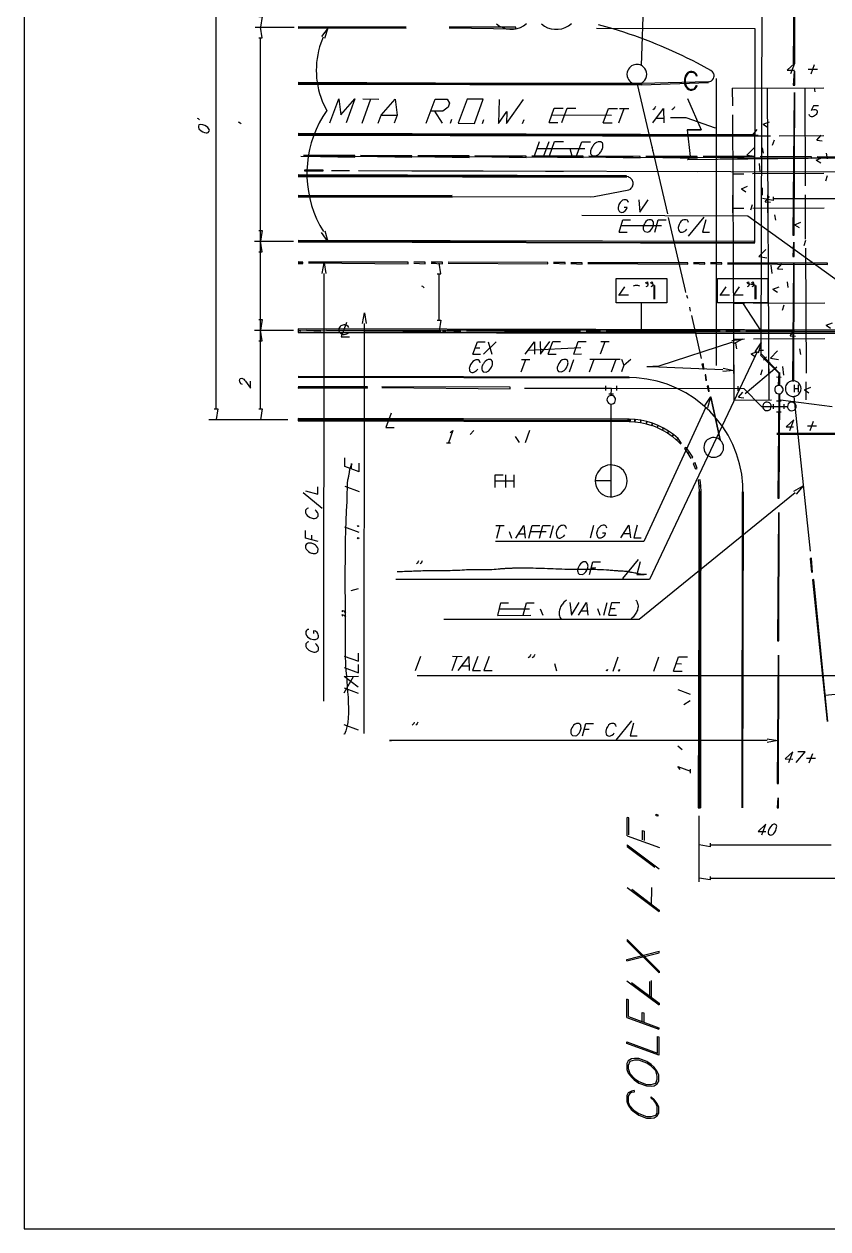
# Model space of a CAD drawing. Header units: feet. Extents: x 13 to 426, y 12 to 285.
# Drawn here: x 12.6 to 125.3, y 12.1 to 181.1 of the extents above; entities that cross this region are included whole.
import ezdxf

# ---------------------------------------------------------------- set-up
doc = ezdxf.new("R2010")
doc.units = ezdxf.units.FT
for name, color, linetype in [('AGUA', 1, 'CONTINUOUS'), ('AGUA_HIERRO', 5, 'CONTINUOUS'), ('CABLEADO', 4, 'CONTINUOUS'), ('EJE_VIA', 7, 'CONTINUOUS')]:
    doc.layers.add(name, color=color, linetype=linetype)

msp = doc.modelspace()

# ---------------------------------------------------------------- linework, layer by layer
at = {"layer": 'AGUA'}
for p, q in [((113.37, 141.98), (115.98, 137.95)), ((114.58, 134.82), (115.2, 134.38)), ((118.13, 131.57), (118.78, 131.55)), ((122.05, 129.77), (122.92, 130.12)), ((113.52, 129.95), (116.03, 127.45)), ((120.65, 129.97), (121.2, 129.95)), ((94.93, 119.23), (94.95, 127.77)), ((112.15, 128.33), (117.42, 128.35)), ((116.03, 127.45), (119.67, 127.43)), ((118.13, 128.22), (118.78, 128.2)), ((118.67, 128.37), (125.95, 127.42)), ((118.13, 126.67), (118.78, 126.67)), ((118.15, 123.68), (137.4, 123.68)), ((118.15, 123.53), (137.4, 123.53)), ((122.45, 124.72), (123.73, 124.7)), ((94.92, 114.77), (94.93, 119.23))]:
    msp.add_line(p, q, dxfattribs=at)
for points in [[(120.65, 195.48), (120.48, 175.48), (120.68, 175.48), (120.75, 195.48)], [(120.52, 147.48), (120.37, 131.03), (120.57, 131.03), (120.62, 147.48)], [(115.12, 135.1), (115.98, 136.35), (115.57, 134.9)], [(118.47, 132.22), (118.37, 130.4), (118.57, 130.4), (118.57, 132.22)], [(118.47, 132.22), (118.37, 130.4), (118.57, 130.4), (118.57, 132.22)], [(97.45, 131.53), (51.03, 131.63)], [(97.45, 131.53), (51.03, 131.58)], [(51.03, 131.53), (97.45, 131.48)], [(97.45, 131.43), (51.03, 131.53)], [(113.42, 115.45), (113.4, 116.45), (113.24, 117.94), (112.94, 119.38), (112.53, 120.78), (111.99, 122.11), (111.34, 123.39), (110.58, 124.59), (109.72, 125.72), (108.76, 126.77), (107.72, 127.73), (106.6, 128.59), (105.39, 129.36), (104.12, 130.02), (102.79, 130.56), (101.4, 130.98), (99.95, 131.28), (98.47, 131.45), (97.45, 131.48)], [(118.43, 129.2), (118.63, 129.22), (118.8, 129.3), (118.93, 129.42), (119.01, 129.56), (119.06, 129.71), (119.06, 129.87), (119.02, 130.02), (118.94, 130.16), (118.82, 130.27), (118.67, 130.35), (118.48, 130.4), (118.3, 130.37), (118.12, 130.28), (117.98, 130.17), (117.9, 130), (117.87, 129.82), (117.88, 129.63), (117.97, 129.45), (118.08, 129.32), (118.25, 129.23), (118.43, 129.2)], [(121.57, 129.93), (121.53, 130.18), (121.45, 130.42), (121.35, 130.58), (121.24, 130.71), (121.11, 130.82), (120.96, 130.91), (120.81, 130.97), (120.66, 131.01), (120.5, 131.03), (120.34, 131.02), (120.18, 130.99), (120.02, 130.94), (119.88, 130.87), (119.75, 130.77), (119.63, 130.66), (119.53, 130.52), (119.44, 130.36), (119.38, 130.18), (119.37, 129.93), (119.38, 129.7), (119.44, 129.52), (119.52, 129.36), (119.62, 129.22), (119.74, 129.1), (119.87, 129.01), (120.02, 128.93), (120.17, 128.88), (120.33, 128.85), (120.49, 128.84), (120.65, 128.86), (120.81, 128.89), (120.96, 128.96), (121.11, 129.04), (121.24, 129.15), (121.35, 129.29), (121.45, 129.45), (121.53, 129.68), (121.57, 129.93)], [(108.02, 127.47), (108.87, 128.72), (108.47, 127.25)], [(118.47, 129.2), (118.32, 114.55), (118.52, 114.55), (118.57, 129.2)], [(116.77, 126.85), (116.95, 126.87), (117.12, 126.95), (117.27, 127.07), (117.35, 127.23), (117.38, 127.42), (117.37, 127.6), (117.28, 127.78), (117.15, 127.92), (116.98, 128), (116.8, 128.05), (116.62, 128.02), (116.45, 127.94), (116.32, 127.82), (116.24, 127.69), (116.19, 127.54), (116.19, 127.38), (116.23, 127.23), (116.3, 127.09), (116.42, 126.97), (116.58, 126.88), (116.77, 126.85)], [(120.25, 126.83), (120.43, 126.85), (120.6, 126.93), (120.73, 127.06), (120.82, 127.2), (120.86, 127.35), (120.86, 127.51), (120.82, 127.66), (120.74, 127.8), (120.62, 127.91), (120.47, 128), (120.28, 128.03), (120.1, 128.02), (119.93, 127.93), (119.78, 127.8), (119.7, 127.63), (119.67, 127.45), (119.68, 127.27), (119.77, 127.1), (119.9, 126.97), (120.05, 126.87), (120.25, 126.83)], [(97.45, 125.63), (51.03, 125.73), (51.03, 125.58)], [(51.03, 125.43), (97.45, 125.33), (97.45, 125.63), (51.03, 125.73)], [(97.45, 125.63), (51.03, 125.58), (51.03, 125.43)], [(51.03, 125.43), (97.45, 125.48), (97.45, 125.63)], [(97.45, 125.33), (97.45, 125.48), (51.03, 125.43)], [(97.45, 125.33), (97.32, 125.42), (97.32, 125.57), (97.45, 125.63)], [(97.45, 125.63), (97.58, 125.55), (97.58, 125.4), (97.45, 125.33)], [(98.27, 125.45), (98.27, 125.6), (97.45, 125.63), (97.45, 125.33), (98.27, 125.3)], [(99.08, 125.35), (99.1, 125.5), (98.28, 125.6), (98.25, 125.3), (99.07, 125.2)], [(58.56, 119.38), (58.5, 119.23), (58.44, 119.09), (58.4, 118.98), (58.35, 118.88), (58.31, 118.78), (58.28, 118.67), (58.25, 118.57), (58.23, 118.45), (58.21, 118.33), (58.19, 118.22), (58.17, 118.1), (58.16, 117.99), (58.13, 117.86), (58.11, 117.74), (58.08, 117.61), (58.05, 117.49), (58.03, 117.36), (58, 117.23), (57.97, 117.1), (57.95, 116.98), (57.93, 116.78), (57.92, 116.6), (57.91, 116.42), (57.9, 116.24), (57.9, 116.06), (57.89, 115.88), (57.89, 115.7), (57.88, 115.51), (57.88, 115.33), (57.88, 115.15), (57.87, 114.97), (57.87, 114.8), (57.87, 114.62), (57.86, 114.45), (57.85, 114.28), (57.85, 114.12), (57.78, 112.75), (57.73, 111.39), (57.68, 110.02), (57.65, 108.64), (57.63, 107.27), (57.61, 105.89), (57.6, 104.52), (57.6, 103.14), (57.6, 101.77), (57.61, 100.39), (57.62, 99.02), (57.62, 97.65), (57.63, 96.28), (57.64, 94.91), (57.65, 93.55), (57.65, 92.19), (57.66, 91.62), (57.69, 91.01), (57.74, 90.34), (57.8, 89.64), (57.86, 88.91), (57.92, 88.16), (57.98, 87.4), (58.03, 86.64), (58.07, 85.89), (58.09, 85.14), (58.09, 84.42), (58.05, 83.74), (57.99, 83.09), (57.88, 82.49), (57.74, 81.95), (57.54, 81.47), (57.44, 81.49)], [(94.32, 110.35), (94.28, 110.52), (94.17, 110.68), (93.99, 110.77), (93.81, 110.79), (93.64, 110.75), (93.48, 110.67), (93.33, 110.55), (93.19, 110.41), (93.08, 110.26), (93, 110.1), (92.9, 109.68), (92.92, 109.43), (92.95, 109.27), (93.07, 109.1), (93.22, 109.02), (93.55, 109.02), (93.73, 109.1), (93.95, 109.27), (94.08, 109.43), (94.15, 109.68), (93.73, 109.68)], [(64.9, 104.29), (65.16, 104.29), (65.42, 104.3), (65.68, 104.3), (65.94, 104.31), (66.2, 104.32), (66.46, 104.33), (66.71, 104.34), (66.97, 104.35), (67.23, 104.36), (67.48, 104.37), (67.74, 104.38), (68, 104.39), (68.26, 104.4), (68.51, 104.41), (68.77, 104.41), (69.03, 104.41), (69.37, 104.41), (69.7, 104.41), (70.03, 104.41), (70.37, 104.42), (70.7, 104.42), (71.04, 104.42), (71.37, 104.42), (71.7, 104.43), (72.04, 104.44), (72.37, 104.44), (72.7, 104.45), (73.04, 104.47), (73.37, 104.48), (73.7, 104.49), (74.03, 104.51), (74.37, 104.53), (74.66, 104.55), (74.96, 104.56), (75.25, 104.57), (75.55, 104.57), (75.85, 104.57), (76.14, 104.57), (76.44, 104.57), (76.74, 104.57), (77.03, 104.57), (77.33, 104.57), (77.62, 104.58), (77.92, 104.58), (78.21, 104.59), (78.51, 104.61), (78.8, 104.63), (79.1, 104.66), (79.23, 104.67), (79.35, 104.68), (79.48, 104.69), (79.61, 104.7), (79.74, 104.71), (79.87, 104.72), (80, 104.73), (80.13, 104.74), (80.25, 104.75), (80.38, 104.75), (80.51, 104.76), (80.64, 104.76), (80.77, 104.77), (80.9, 104.77), (81.03, 104.77), (81.16, 104.78), (81.56, 104.78), (81.96, 104.79), (82.37, 104.79), (82.77, 104.79), (83.18, 104.78), (83.58, 104.78), (83.98, 104.78), (84.39, 104.77), (84.79, 104.76), (85.19, 104.75), (85.6, 104.74), (86, 104.72), (86.4, 104.71), (86.79, 104.69), (87.19, 104.68), (87.59, 104.66), (88, 104.64), (88.42, 104.63), (88.84, 104.62), (89.26, 104.61), (89.68, 104.61), (90.1, 104.61), (90.52, 104.61), (90.94, 104.61), (91.35, 104.61), (91.77, 104.61), (92.19, 104.6), (92.61, 104.6), (93.02, 104.59), (93.43, 104.58), (93.85, 104.56), (94.26, 104.53), (94.44, 104.52), (94.62, 104.5), (94.81, 104.49), (95, 104.47), (95.18, 104.45), (95.36, 104.44), (95.54, 104.42), (95.71, 104.41), (95.82, 104.41), (95.92, 104.4), (96.02, 104.4), (96.22, 104.39), (96.41, 104.38), (96.61, 104.37), (96.8, 104.35), (97, 104.33), (97.19, 104.31), (97.33, 104.28), (97.44, 104.26), (97.56, 104.23), (97.67, 104.21), (97.78, 104.19), (97.89, 104.17), (98.07, 104.15), (98.24, 104.12), (98.41, 104.09), (98.57, 104.06), (98.74, 104.02), (98.9, 103.98), (99.06, 103.95), (99.23, 103.93), (99.36, 103.92), (99.5, 103.92), (99.64, 103.93), (99.78, 103.93), (99.91, 103.93)]]:
    msp.add_lwpolyline(points, dxfattribs=at)
at = {"layer": 'AGUA_HIERRO'}
for points in [[(134.55, 138.15), (51.03, 138.33), (51.03, 138.08)], [(134.55, 138.15), (51.03, 138.08), (51.03, 137.83)], [(51.03, 137.83), (134.55, 137.9), (134.55, 138.15)], [(134.55, 137.65), (134.55, 137.9), (51.03, 137.83)]]:
    msp.add_lwpolyline(points, dxfattribs=at)
at = {"layer": 'CABLEADO'}
msp.add_line((51.39, 162.56), (300.02, 161.81), dxfattribs=at)
at = {"layer": 'EJE_VIA'}
for p, q in [((39.52, 127.12), (39.52, 204.12)), ((99.17, 175.25), (100.07, 200.38)), ((115.97, 134.7), (116.12, 189.85)), ((45, 180.62), (50.5, 180.62)), ((45.75, 127.08), (45.75, 179.12)), ((120.13, 174.12), (120.68, 175.6)), ((122.58, 174.73), (123.87, 174.73)), ((122.98, 174.1), (123.47, 175.38)), ((98.58, 172.63), (102.85, 154.45)), ((109.7, 133.18), (109.7, 173.43)), ((111.92, 172.07), (124.75, 172.13)), ((111.92, 172.07), (111.93, 169.58)), ((116.83, 172.1), (117.07, 128.35)), ((122.08, 172.12), (122.15, 158.38)), ((123.4, 172.13), (123.5, 171.57)), ((60, 167.18), (61.25, 170.57)), ((60.12, 170.57), (62.37, 170.55)), ((96.03, 167.23), (96.77, 169.23)), ((96.1, 169.23), (97.43, 169.23)), ((62.67, 168.3), (64.92, 168.3)), ((70.18, 168.85), (71.25, 167.15)), ((72.38, 167.15), (72.58, 167.72)), ((76.88, 167.13), (77.08, 167.7)), ((82.5, 167.12), (82.72, 167.68)), ((86.6, 168.32), (94.98, 168.28)), ((101.32, 167.88), (102.28, 167.88)), ((111.93, 168.33), (112.15, 128.33)), ((116.25, 167.03), (117.12, 167.37)), ((86.22, 167.27), (87.47, 167.27)), ((93.83, 167.23), (95.08, 167.23)), ((105.6, 166.23), (107.58, 166.23)), ((114.82, 165.55), (115.42, 166.27)), ((116.25, 167.03), (116.87, 166.62)), ((84.17, 162.6), (84.9, 164.6)), ((85.5, 162.58), (86.23, 164.58)), ((100.63, 163.93), (100.8, 163.15)), ((111.95, 165.37), (117.27, 165.38)), ((114.82, 165.55), (115.57, 165.48)), ((117.58, 164.1), (117.83, 164.85)), ((118.52, 165.4), (124.77, 165.43)), ((123.78, 164.77), (124.38, 165.48)), ((123.78, 164.77), (124.53, 164.7)), ((84.55, 163.63), (91.22, 163.62)), ((89.12, 163.63), (89.4, 162.58)), ((113.98, 162.7), (114.97, 163.72)), ((113.98, 162.7), (115.1, 162.53)), ((116.12, 163.73), (116.27, 162.95)), ((123.7, 162), (124.58, 162.33)), ((125.08, 162.95), (125.23, 162.17)), ((55.73, 160.53), (58.23, 160.52)), ((115.67, 161.52), (115.8, 160.33)), ((123.72, 162), (124.33, 161.58)), ((59.48, 160.52), (148.25, 160.28)), ((66.98, 160.5), (76.98, 160.47)), ((85.73, 160.45), (88.23, 160.43)), ((97, 160.42), (107, 160.38)), ((111.98, 160.08), (113.53, 160.08)), ((114.78, 160.1), (124.78, 160.15)), ((115.75, 160.37), (144.5, 160.28)), ((125.03, 159.07), (125.28, 159.82)), ((92.53, 156.9), (97.4, 157.8)), ((113.2, 157.97), (114.08, 158.32)), ((113.2, 157.97), (113.83, 157.55)), ((116.15, 157.08), (116.15, 158.08)), ((112, 154.57), (112, 157.08)), ((114.53, 155.03), (114.78, 155.78)), ((116.55, 156.15), (117.15, 156.87)), ((116.55, 156.15), (117.3, 156.08)), ((116.92, 154.6), (116.92, 157.1)), ((117.65, 156.58), (133.23, 156.58)), ((122.18, 150.88), (122.17, 157.13)), ((105.77, 151.3), (107.98, 153.97)), ((112, 155.23), (113.55, 155.25)), ((114.8, 155.25), (124.82, 155.3)), ((117.85, 154.33), (118, 153.55)), ((96.33, 152.8), (102, 152.8)), ((120.67, 152.93), (121.53, 153.28)), ((120.67, 152.93), (121.28, 152.52)), ((44.93, 150.62), (50.37, 150.62)), ((96.08, 151.88), (97.17, 151.88)), ((122, 150), (122.25, 150.75)), ((115.65, 148.47), (116.62, 149.47)), ((122.2, 149.63), (122.28, 132.12)), ((69.8, 147.55), (70.3, 147.55)), ((115.65, 148.47), (116.77, 148.28)), ((117.32, 147.27), (117.45, 146.08)), ((118.28, 146.73), (118.88, 147.45)), ((54.65, 86.12), (54.67, 146.07)), ((70.8, 139.55), (70.8, 146.05)), ((118.28, 146.73), (119.03, 146.67)), ((96.02, 142.98), (96.87, 144.23)), ((100.95, 142.5), (100.95, 144.5)), ((110.2, 142.98), (111.05, 144.23)), ((112.1, 142.98), (112.95, 144.23)), ((114.2, 144.62), (114.95, 144.52)), ((115.13, 142.5), (115.13, 144.5)), ((117.62, 143.87), (118.5, 144.22)), ((117.63, 143.87), (118.25, 143.45)), ((119.6, 144.92), (119.73, 144.13)), ((99.18, 137.98), (99.18, 141.98)), ((105.52, 143.05), (105.62, 142.63)), ((114.88, 141.9), (124.88, 141.95)), ((105.92, 141.35), (106.03, 140.82)), ((112.1, 141.88), (113.63, 141.9)), ((118.95, 140.93), (119.2, 141.68)), ((60.28, 81.58), (60.33, 139.07)), ((106.18, 140.17), (107.58, 134.18)), ((125.08, 138.83), (125.97, 139.18)), ((125.08, 138.83), (125.72, 138.42)), ((44.92, 138.12), (50.38, 138.12)), ((71.3, 138.05), (71.77, 138.05)), ((112.1, 136.88), (113.63, 136.9)), ((114.88, 136.9), (124.88, 136.95)), ((120.02, 137.33), (120.62, 138.05)), ((120.02, 137.33), (120.77, 137.27)), ((75.87, 135.67), (76.53, 135.67)), ((77.03, 134.75), (78.83, 136.5)), ((77.67, 136.5), (78.2, 134.75)), ((83.33, 135.35), (90.7, 135.72)), ((93.45, 134.8), (94.08, 136.55)), ((93.5, 136.55), (94.67, 136.55)), ((112.37, 136.3), (112.5, 135.52)), ((115.65, 135.35), (116.3, 135.33)), ((117.3, 134.22), (118.28, 135.23)), ((121.33, 135.52), (121.47, 134.73)), ((75.53, 134.75), (76.62, 134.75)), ((82.32, 132.27), (82.95, 134.02)), ((82.37, 134.02), (83.53, 134.02)), ((86.12, 134.78), (87.2, 134.78)), ((89.07, 132.28), (89.7, 134.03)), ((89.7, 134.78), (90.78, 134.8)), ((91.9, 132.28), (92.53, 134.05)), ((91.95, 134.05), (96.2, 134.05)), ((94.98, 132.3), (95.62, 134.05)), ((96.73, 133.22), (97.7, 134.07)), ((112.12, 132.07), (112.12, 134.57)), ((114.58, 134.82), (115.45, 135.15)), ((116.28, 133.93), (116.73, 134.38)), ((117.03, 132.1), (117.03, 134.6)), ((117.3, 134.22), (118.42, 134.03)), ((113.73, 129.27), (118.17, 132.97)), ((115.92, 131.87), (116.17, 132.62)), ((118.98, 133.03), (119.12, 131.83)), ((94.2, 129.68), (94.2, 130.33)), ((95.72, 129.68), (95.72, 130.33)), ((112.75, 129.63), (112.75, 130.28)), ((120.65, 129.42), (120.65, 130.45)), ((121.2, 129.42), (121.2, 130.45)), ((122.3, 128.38), (122.3, 130.87)), ((94.63, 129.22), (95.28, 129.22)), ((94.95, 128.97), (94.97, 130)), ((112.78, 128.72), (113.38, 129.43)), ((112.78, 128.72), (113.53, 128.65)), ((120.57, 128.83), (122.83, 107.13)), ((122.05, 129.77), (122.67, 129.35)), ((117.7, 127.1), (117.7, 127.75)), ((119.22, 127.1), (119.22, 127.75)), ((38.52, 125.62), (49.58, 125.62)), ((119.98, 124.08), (120.55, 125.58)), ((122.85, 124.07), (123.32, 125.35)), ((75.17, 123.5), (75.67, 124.08)), ((82.9, 122.37), (83.53, 124.12)), ((71.82, 122.32), (72.4, 122.33)), ((81.47, 123.23), (82.03, 122.37)), ((58.53, 118.65), (58.53, 119.42)), ((59.58, 118.27), (59.58, 119.5)), ((78.68, 117), (81.35, 117)), ((80.18, 116.08), (80.18, 117.83)), ((81.35, 116.08), (81.35, 117.83)), ((51.72, 115.37), (54.4, 113.17)), ((57.57, 116.25), (59.57, 115.5)), ((57.55, 110.53), (59.55, 109.8)), ((78.77, 110.72), (79.93, 110.72)), ((78.88, 108.97), (79.35, 110.72)), ((80.63, 109.88), (80.97, 108.98)), ((83.63, 109.9), (85.8, 109.9)), ((86.38, 109), (86.85, 110.75)), ((92.05, 109.02), (92.52, 110.77)), ((52.9, 109.38), (52.92, 108.72)), ((81.95, 109.57), (82.78, 109.57)), ((96.7, 109.62), (97.53, 109.62)), ((92.13, 104.78), (92.8, 104.78)), ((96.57, 103.3), (98.78, 105.97)), ((58.47, 101.6), (59.52, 101.88)), ((93.93, 98.18), (94.38, 99.93)), ((79.02, 98.13), (83.68, 98.15)), ((79.25, 99.05), (83.5, 99.07)), ((85, 99.07), (85.35, 98.15)), ((90.75, 98.75), (91.58, 98.77)), ((93, 99.1), (93.35, 98.18)), ((94.6, 98.18), (95.68, 98.18)), ((94.83, 99.1), (95.5, 99.1)), ((67.48, 90.4), (68.22, 92.4)), ((72.62, 90.4), (73.35, 92.38)), ((72.68, 92.4), (74.02, 92.38)), ((87, 91.4), (87.28, 90.35)), ((95.2, 90.33), (95.93, 92.33)), ((100.9, 90.32), (101.63, 92.32)), ((104.05, 91.37), (104.82, 91.35)), ((57.47, 87.28), (58.82, 89.57)), ((74.02, 91.05), (74.97, 91.05)), ((103.67, 90.32), (104.9, 90.32)), ((57.47, 87.95), (59.47, 87.22)), ((124.95, 86.92), (137.52, 88.23)), ((104.27, 87.72), (106.02, 87.08)), ((105.15, 85.65), (106.02, 86.2)), ((57.45, 82.82), (59.45, 82.08)), ((95.62, 80.65), (97.82, 83.33)), ((91.17, 82.15), (91.83, 82.15)), ((104.28, 79.83), (104.88, 79.33)), ((119.87, 77.48), (120.42, 78.98)), ((122.32, 78.12), (123.6, 78.12)), ((122.72, 77.47), (123.2, 78.75)), ((106.05, 76), (106.05, 76.58)), ((97.2, 67.23), (97.2, 69.8)), ((107.3, 60.77), (107.3, 70)), ((116.07, 67.33), (116.62, 68.83)), ((97.2, 67.23), (101.7, 65.58)), ((97.2, 65.95), (101.68, 62.58)), ((108.8, 65.93), (125.8, 65.93)), ((108.8, 61.27), (145.8, 61.27)), ((97.18, 59.95), (101.67, 56.58)), ((100.6, 57.4), (100.62, 59.97)), ((97.15, 46.87), (101.65, 43.52)), ((100.37, 44.62), (100.37, 46.77)), ((100.57, 44.33), (100.58, 46.9)), ((97.13, 41.73), (97.15, 44.3)), ((97.13, 41.73), (101.63, 40.08)), ((12.6, 12.08), (426.22, 12.08))]:
    msp.add_line(p, q, dxfattribs=at)
for points in [[(426.22, 284.92), (12.6, 284.92), (12.6, 12.08)], [(45.5, 182.12), (46, 182.12), (45.75, 180.62)], [(78.87, 181.1), (79.28, 180.79), (79.74, 180.57), (80.22, 180.42), (80.72, 180.34), (81.23, 180.35), (81.73, 180.43), (82.21, 180.59), (82.66, 180.83), (83.07, 181.15)], [(85.16, 181.09), (85.57, 180.79), (86.02, 180.56), (86.51, 180.41), (87, 180.34), (87.51, 180.34), (88, 180.42), (88.48, 180.59), (88.94, 180.83), (89.35, 181.15)], [(108.9, 174.57), (107.03, 175.58), (106.32, 175.95), (105.61, 176.3), (104.89, 176.65), (104.16, 176.99), (103.43, 177.32), (102.7, 177.65), (101.97, 177.96), (101.23, 178.26), (100.49, 178.56), (99.74, 178.85), (98.99, 179.13), (98.24, 179.4), (97.48, 179.66), (96.72, 179.92), (95.96, 180.16), (95.2, 180.4), (93.15, 180.98)], [(45.5, 179.12), (46, 179.12), (45.75, 180.62)], [(66.2, 180.63), (51.03, 180.67)], [(66.2, 180.63), (51.03, 180.57)], [(51.03, 180.47), (66.2, 180.53)], [(66.2, 180.43), (51.03, 180.47)], [(54.53, 179.23), (54.22, 178.4), (54.05, 177.86), (53.9, 177.31), (53.79, 176.77), (53.7, 176.22), (53.63, 175.67), (53.59, 175.12), (53.58, 174.57), (53.59, 174.03), (53.63, 173.48), (53.7, 172.94), (53.79, 172.4), (53.91, 171.86), (54.05, 171.32), (54.22, 170.79), (54.41, 170.26), (54.63, 169.73), (55.05, 168.95)], [(54.78, 179.1), (55.25, 180.55), (54.33, 179.33)], [(72.22, 180.53), (81.57, 180.42), (81.57, 180.62), (72.22, 180.63)], [(92.87, 180.5), (115.08, 180.45), (115.02, 150.45)], [(99.92, 174.02), (99.88, 174.32), (99.78, 174.62), (99.66, 174.82), (99.52, 174.99), (99.35, 175.14), (99.18, 175.25), (98.99, 175.33), (98.79, 175.38), (98.59, 175.4), (98.39, 175.39), (98.19, 175.36), (98, 175.29), (97.81, 175.2), (97.65, 175.08), (97.5, 174.93), (97.37, 174.75), (97.26, 174.55), (97.18, 174.32), (97.15, 174.02), (97.18, 173.7), (97.26, 173.47), (97.37, 173.27), (97.5, 173.1), (97.66, 172.95), (97.83, 172.83), (98.01, 172.74), (98.2, 172.67), (98.4, 172.64), (98.6, 172.63), (98.8, 172.66), (98.99, 172.71), (99.18, 172.79), (99.36, 172.9), (99.52, 173.04), (99.66, 173.21), (99.78, 173.42), (99.88, 173.7), (99.92, 174.02)], [(107.02, 173.77), (106.9, 174.02), (106.65, 174.25), (106.46, 174.37), (106.26, 174.42), (106.06, 174.41), (105.87, 174.36), (105.69, 174.26), (105.54, 174.12), (105.41, 173.95), (105.32, 173.77), (105.2, 173.4), (105.2, 172.8), (105.23, 172.67), (105.27, 172.54), (105.32, 172.42), (105.38, 172.31), (105.45, 172.2), (105.61, 172.02), (105.8, 171.88), (105.91, 171.84), (106.02, 171.81), (106.14, 171.79), (106.26, 171.8), (106.39, 171.83), (106.52, 171.88), (106.65, 171.95), (106.9, 172.2), (107.02, 172.43)], [(107.02, 173.77), (106.9, 173.77), (106.78, 174.02), (106.65, 174.13), (106.42, 174.25), (105.93, 174.25), (105.68, 174.13), (105.45, 173.77), (105.32, 173.4), (105.32, 172.8), (105.35, 172.67), (105.39, 172.55), (105.44, 172.44), (105.49, 172.33), (105.62, 172.15), (105.77, 172.01), (105.95, 171.93), (106.16, 171.91), (106.27, 171.92), (106.39, 171.95), (106.52, 172), (106.65, 172.07), (106.78, 172.2), (106.9, 172.43), (107.02, 172.43)], [(108.57, 172.97), (108.78, 173), (108.9, 173.05), (109, 173.11), (109.17, 173.25), (109.29, 173.44), (109.35, 173.64), (109.37, 173.75), (109.37, 173.85), (109.36, 173.96), (109.33, 174.06), (109.29, 174.17), (109.17, 174.35), (108.9, 174.57)], [(120.68, 175.6), (119.6, 174.62), (120.67, 174.6)], [(120.58, 174.48), (120.48, 172.48), (120.68, 172.48), (120.68, 174.48)], [(51.03, 172.85), (99.2, 172.73)], [(99.2, 172.63), (51.03, 172.85)], [(99.2, 172.73), (51.03, 172.75)], [(99.2, 172.73), (51.03, 172.65), (99.2, 172.63)], [(99.2, 172.63), (51.03, 172.65), (99.2, 172.53)], [(51.03, 172.65), (99.2, 172.53)], [(108.57, 172.97), (99.2, 172.73), (99.2, 172.53), (108.57, 172.87)], [(120.58, 171.48), (120.42, 151.48), (120.62, 151.48), (120.68, 171.48)], [(55.5, 167.2), (56.75, 170.58), (57.03, 168.33), (59, 170.57), (57.75, 167.2)], [(62.25, 167.18), (62.67, 168.3), (64.62, 170.55), (64.92, 168.3), (64.5, 167.18)], [(69, 167.17), (70.25, 170.53), (71.93, 170.53), (72.28, 169.97), (72.08, 169.4), (71.32, 168.83), (69.62, 168.85)], [(73.5, 167.15), (75.75, 167.13), (77, 170.52), (74.75, 170.52), (73.5, 167.15)], [(79.25, 170.5), (79.13, 167.13), (80.32, 168.82), (80.25, 167.12), (82.62, 170.48)], [(86.22, 167.27), (86.95, 169.27), (88.2, 169.25)], [(88.03, 167.27), (88.77, 169.25), (90, 169.25)], [(93.83, 167.23), (94.57, 169.23), (95.82, 169.23)], [(101.15, 169.5), (101.08, 169.32), (100.92, 169.12), (100.78, 169.02)], [(100.8, 167.22), (102.28, 169.22), (102.32, 167.22)], [(103.82, 169.48), (103.75, 169.3), (103.58, 169.12), (103.45, 169.02)], [(105.62, 170.62), (107.58, 166.23), (105.6, 166.23)], [(124.02, 169.58), (123.3, 169.58), (123, 168.95), (123.1, 169.02), (123.35, 169.08), (123.54, 169.09), (123.68, 169.05), (123.82, 168.89), (123.84, 168.78), (123.82, 168.65), (123.76, 168.52), (123.69, 168.39), (123.59, 168.28), (123.47, 168.18), (123.33, 168.11), (123.19, 168.07), (123.04, 168.07), (122.88, 168.12), (122.73, 168.23), (122.72, 168.37)], [(36.85, 167.88), (37, 167.83), (37.13, 167.72), (37.22, 167.62)], [(42.63, 167.35), (42.78, 167.3), (42.93, 167.18), (43, 167.08)], [(55.05, 168.95), (54.5, 168.1), (54, 167.21), (53.57, 166.29), (53.19, 165.36), (52.88, 164.41), (52.64, 163.45), (52.45, 162.48), (52.33, 161.5), (52.27, 160.52), (52.27, 159.53), (52.34, 158.55), (52.47, 157.56), (52.66, 156.59), (52.92, 155.63), (53.24, 154.67), (53.62, 153.74), (54.07, 152.82), (54.57, 151.95)], [(109.55, 166.45), (105.47, 167.93), (103.25, 167.9)], [(37.07, 166.6), (37.13, 166.35), (37.42, 166.11), (37.69, 165.94), (37.92, 165.84), (38.12, 165.79), (38.29, 165.79), (38.42, 165.84), (38.57, 166.03), (38.58, 166.15), (38.56, 166.29), (38.48, 166.44), (38.36, 166.58), (38.19, 166.72), (37.96, 166.84), (37.68, 166.93), (37.35, 167), (37.13, 166.93), (37.07, 166.73), (37.07, 166.6)], [(115.05, 165.55), (51.03, 165.7)], [(51.03, 165.5), (115.05, 165.35), (115.05, 165.55), (51.03, 165.7)], [(115.05, 165.55), (51.03, 165.6)], [(105.62, 162.03), (106.05, 162.47), (105.62, 166.23)], [(106.05, 162.47), (105.62, 166.23), (106.05, 166.23)], [(51.03, 165.5), (115.05, 165.45)], [(115.05, 165.35), (51.03, 165.5)], [(86.27, 162.58), (87, 164.58), (88.23, 164.58)], [(90.07, 162.57), (90.8, 164.57), (92.05, 164.57)], [(93.1, 164.57), (92.87, 164.47), (92.6, 164.28), (92.46, 164.11), (92.39, 164.01), (92.32, 163.9), (92.25, 163.78), (92.19, 163.66), (92.13, 163.53), (92.09, 163.41), (92.06, 163.28), (92.04, 163.15), (92.04, 163.03), (92.06, 162.92), (92.1, 162.81), (92.25, 162.64), (92.37, 162.57), (92.73, 162.57), (92.97, 162.67), (93.16, 162.79), (93.35, 162.98), (93.44, 163.09), (93.52, 163.21), (93.59, 163.34), (93.66, 163.47), (93.71, 163.61), (93.75, 163.74), (93.78, 163.88), (93.79, 164.01), (93.78, 164.14), (93.75, 164.26), (93.71, 164.37), (93.47, 164.57), (93.1, 164.57)], [(51.8, 162.53), (59, 162.42), (59, 162.62), (51.8, 162.63)], [(59.8, 162.52), (67, 162.4), (67, 162.6), (59.8, 162.62)], [(67.8, 162.48), (75, 162.37), (75, 162.57), (67.8, 162.58)], [(75.8, 162.47), (83, 162.35), (83, 162.55), (75.8, 162.57)], [(83.8, 162.45), (91, 162.33), (91, 162.53), (83.8, 162.55)], [(91.8, 162.43), (99.02, 162.3), (99.02, 162.5), (91.8, 162.53)], [(99.82, 162.4), (107.02, 162.28), (107.02, 162.48), (99.82, 162.5)], [(148.37, 162.03), (147.92, 162.47), (105.62, 162.03)], [(147.92, 162.47), (105.62, 162.03), (106.05, 162.47)], [(107.82, 162.38), (115.02, 162.27), (115.02, 162.47), (107.82, 162.48)], [(115.82, 162.37), (123.02, 162.25), (123.02, 162.45), (115.82, 162.47)], [(123.82, 162.33), (131.02, 162.22), (131.02, 162.42), (123.82, 162.43)], [(51.98, 160.43), (51.98, 160.63), (54.48, 160.63), (54.48, 160.43), (51.98, 160.43)], [(97.1, 159.77), (51.03, 159.9)], [(51.03, 159.7), (97.1, 159.57), (97.1, 159.77), (51.03, 159.9)], [(97.1, 159.77), (51.03, 159.8)], [(51.03, 159.7), (97.1, 159.67)], [(97.1, 159.57), (51.03, 159.7)], [(97.4, 157.8), (97.63, 157.93), (97.74, 158.03), (97.83, 158.13), (97.9, 158.24), (97.96, 158.36), (97.99, 158.48), (98.01, 158.61), (98.02, 158.73), (98, 158.86), (97.97, 158.98), (97.93, 159.1), (97.87, 159.21), (97.79, 159.32), (97.6, 159.49), (97.48, 159.56), (97.35, 159.62), (97.1, 159.67)], [(51.03, 157.03), (72.65, 157)], [(72.65, 156.9), (51.03, 157.03)], [(72.65, 157), (51.03, 156.83), (72.65, 156.9)], [(72.65, 157), (51.03, 156.93)], [(72.65, 156.9), (51.03, 156.83), (72.65, 156.8)], [(51.03, 156.83), (72.65, 156.8)], [(72.65, 156.9), (92.07, 156.85), (92.53, 156.9)], [(97.35, 156.02), (97.32, 156.18), (97.18, 156.35), (97.05, 156.43), (96.72, 156.43), (96.52, 156.35), (96.32, 156.18), (96.18, 156.02), (96.03, 155.77), (95.92, 155.35), (95.93, 155.1), (95.96, 154.99), (96.04, 154.83), (96.16, 154.72), (96.29, 154.67), (96.45, 154.66), (96.61, 154.69), (96.77, 154.77), (96.91, 154.87), (97.1, 155.1), (97.17, 155.35), (96.75, 155.35)], [(98.8, 156.43), (98.98, 154.68), (100.13, 156.43)], [(117.65, 156.83), (117.65, 156.33), (116.15, 156.58)], [(128.3, 143.9), (114.12, 154.13), (90.82, 154.23)], [(105.42, 143.43), (105.37, 143.7), (102.97, 153.93)], [(45.5, 152.12), (46, 152.12), (45.75, 150.62)], [(96.08, 151.88), (96.55, 153.63), (97.63, 153.63)], [(100.22, 153.63), (100.03, 153.55), (99.82, 153.38), (99.7, 153.22), (99.59, 153.03), (99.54, 152.93), (99.5, 152.82), (99.47, 152.71), (99.44, 152.6), (99.43, 152.49), (99.43, 152.39), (99.44, 152.29), (99.51, 152.1), (99.65, 151.95), (100.08, 151.88), (100.28, 151.97), (100.45, 152.1), (100.6, 152.28), (100.73, 152.48), (100.78, 152.59), (100.82, 152.7), (100.86, 152.81), (100.88, 152.92), (100.89, 153.04), (100.88, 153.15), (100.86, 153.26), (100.82, 153.36), (100.7, 153.55), (100.55, 153.63), (100.22, 153.63)], [(101.08, 151.88), (101.55, 153.63), (102.63, 153.63)], [(105.78, 153.22), (105.73, 153.38), (105.62, 153.55), (105.47, 153.63), (105.13, 153.63), (104.95, 153.55), (104.73, 153.38), (104.62, 153.22), (104.47, 152.97), (104.35, 152.55), (104.35, 152.45), (104.37, 152.26), (104.42, 152.11), (104.51, 151.99), (104.62, 151.9), (104.76, 151.86), (104.92, 151.87), (105.1, 151.92), (105.4, 152.13), (105.53, 152.3)], [(108.22, 153.63), (107.75, 151.88), (108.75, 151.88)], [(45.5, 149.12), (46, 149.12), (45.75, 150.62)], [(115.02, 150.55), (51.03, 150.7)], [(51.03, 150.5), (115.02, 150.35), (115.02, 150.55), (51.03, 150.7)], [(115.02, 150.55), (51.03, 150.6)], [(51.03, 150.5), (115.02, 150.45)], [(115.02, 150.35), (51.03, 150.5)], [(54.8, 152.05), (55.18, 150.58), (54.33, 151.85)], [(120.52, 150.48), (120.42, 148.48), (120.62, 148.48), (120.62, 150.48)], [(51.67, 147.68), (51.03, 147.7)], [(51.03, 147.5), (51.67, 147.48), (51.67, 147.68), (51.03, 147.7)], [(51.67, 147.68), (51.03, 147.62)], [(51.03, 147.53), (51.67, 147.68)], [(51.03, 147.52), (51.67, 147.58)], [(51.67, 147.58), (51.03, 147.52)], [(51.67, 147.48), (51.03, 147.5)], [(52.47, 147.58), (66.47, 147.45), (66.47, 147.65), (52.47, 147.68)], [(54.42, 146.07), (54.67, 147.57), (54.92, 146.07)], [(67.27, 147.55), (68.87, 147.45), (68.87, 147.65), (67.27, 147.65)], [(67.27, 147.55), (68.87, 147.45), (68.87, 147.65), (67.27, 147.65)], [(69.67, 147.55), (71.27, 147.45), (71.27, 147.65), (69.67, 147.65)], [(69.67, 147.55), (71.27, 147.45), (71.27, 147.65), (69.67, 147.65)], [(70.55, 146.05), (71.05, 146.05), (70.8, 147.55)], [(72.07, 147.55), (86.07, 147.42), (86.07, 147.62), (72.07, 147.65)], [(86.87, 147.52), (88.47, 147.42), (88.47, 147.62), (86.87, 147.62)], [(86.87, 147.52), (88.47, 147.42), (88.47, 147.62), (86.87, 147.62)], [(89.27, 147.5), (90.87, 147.4), (90.87, 147.6), (89.27, 147.6)], [(89.27, 147.5), (90.87, 147.4), (90.87, 147.6), (89.27, 147.6)], [(91.67, 147.5), (105.67, 147.37), (105.67, 147.57), (91.67, 147.6)], [(106.47, 147.47), (108.07, 147.37), (108.07, 147.57), (106.47, 147.57)], [(106.47, 147.47), (108.07, 147.37), (108.07, 147.57), (106.47, 147.57)], [(108.87, 147.47), (110.47, 147.37), (110.47, 147.57), (108.87, 147.57)], [(108.87, 147.47), (110.47, 147.37), (110.47, 147.57), (108.87, 147.57)], [(111.27, 147.45), (125.27, 147.33), (125.27, 147.53), (111.27, 147.55)], [(95.65, 141.98), (95.65, 145.38), (102.73, 145.38), (102.73, 141.98), (95.65, 141.98)], [(109.83, 141.98), (109.83, 145.38), (116.92, 145.38), (116.92, 141.98), (109.83, 141.98)], [(68.33, 144.37), (68.48, 144.3), (68.62, 144.18), (68.7, 144.08)], [(98.97, 144.32), (98.68, 144.42), (98.3, 144.42), (98.02, 144.32)], [(100.1, 144.7), (99.92, 144.62), (99.82, 144.8), (100.02, 144.9), (100.1, 144.52), (100.02, 144.32), (99.82, 144.23)], [(100.77, 144.7), (100.58, 144.62), (100.48, 144.8), (100.68, 144.9), (100.77, 144.52), (100.68, 144.32), (100.48, 144.23)], [(101.03, 144.42), (101.03, 142.5)], [(114.28, 144.7), (114.1, 144.62), (114, 144.8), (114.2, 144.9), (114.28, 144.52), (114.2, 144.32), (114, 144.23)], [(114.95, 144.7), (114.77, 144.62), (114.67, 144.8), (114.87, 144.9), (114.95, 144.52), (114.87, 144.32), (114.67, 144.23)], [(115.22, 144.42), (115.22, 142.5)], [(96.02, 143.08), (97.35, 143.08)], [(110.2, 143.08), (111.53, 143.08)], [(112.1, 143.08), (113.43, 143.08)], [(60.08, 139.07), (60.33, 140.57), (60.58, 139.07)], [(45.5, 139.62), (46, 139.62), (45.75, 138.12)], [(58.13, 138.53), (58.05, 138.67), (57.85, 138.78), (57.72, 138.84), (57.58, 138.86), (57.44, 138.87), (57.29, 138.85), (57.15, 138.8), (57.02, 138.73), (56.91, 138.64), (56.83, 138.53), (56.75, 138.35), (56.75, 138.03), (56.82, 137.87), (56.93, 137.74), (57.05, 137.64), (57.19, 137.57), (57.35, 137.54), (57.51, 137.53), (57.68, 137.55), (57.85, 137.6), (58.05, 137.73), (58.13, 137.85)], [(57.8, 139.2), (57.08, 137.2), (58.22, 137.2)], [(70.55, 139.55), (71.05, 139.55), (70.8, 138.05)], [(45.5, 136.62), (46, 136.62), (45.75, 138.12)], [(51.03, 137.83), (134.55, 137.65), (134.55, 138.15), (51.03, 138.33)], [(51.42, 138.08), (51.03, 138.13), (51.42, 138.03)], [(54.22, 138.08), (52.22, 138.13), (54.22, 138.03)], [(54.22, 138.08), (52.22, 138.13), (54.22, 138.03)], [(71.03, 138.05), (55.02, 138.13), (71.03, 138)], [(73.83, 138.03), (71.83, 138.1), (73.83, 137.98)], [(73.83, 138.03), (71.83, 138.1), (73.83, 137.98)], [(90.63, 138), (74.63, 138.08), (90.63, 137.95)], [(93.43, 138), (91.43, 138.05), (93.43, 137.95)], [(93.43, 138), (91.43, 138.05), (93.43, 137.95)], [(110.23, 137.97), (94.23, 138.05), (110.23, 137.92)], [(113.03, 137.95), (111.03, 138), (113.03, 137.9)], [(113.03, 137.95), (111.03, 138), (113.03, 137.9)], [(111.85, 136.67), (113.35, 136.88), (112, 136.18)], [(127.48, 137.92), (113.83, 138), (127.48, 137.87)], [(75.53, 134.75), (76.17, 136.5), (77.25, 136.5)], [(82.87, 134.77), (84.17, 136.52), (84.2, 134.77)], [(85, 136.53), (85.03, 134.78), (86.33, 136.53)], [(86.12, 134.78), (86.75, 136.53), (87.83, 136.53)], [(89.7, 134.78), (90.33, 136.55), (91.42, 136.55)], [(111.93, 136.43), (101.6, 133.07), (99.92, 132.97)], [(115.35, 135), (100.3, 103.15), (64.73, 103.15)], [(76.55, 133.57), (76.52, 133.73), (76.42, 133.9), (76.28, 133.98), (75.95, 133.98), (75.75, 133.9), (75.52, 133.73), (75.38, 133.57), (75.2, 133.32), (75.05, 132.9), (75.04, 132.79), (75.05, 132.61), (75.09, 132.45), (75.17, 132.33), (75.27, 132.25), (75.41, 132.21), (75.57, 132.22), (75.75, 132.27), (76.07, 132.48), (76.22, 132.65)], [(77.7, 134), (77.5, 133.92), (77.27, 133.75), (77.14, 133.6), (77.01, 133.41), (76.95, 133.31), (76.9, 133.21), (76.85, 133.1), (76.82, 132.99), (76.79, 132.88), (76.78, 132.77), (76.78, 132.67), (76.84, 132.47), (76.97, 132.31), (77.4, 132.25), (77.6, 132.33), (77.77, 132.45), (77.93, 132.62), (78.08, 132.82), (78.14, 132.93), (78.2, 133.05), (78.24, 133.17), (78.27, 133.28), (78.3, 133.4), (78.3, 133.51), (78.3, 133.62), (78.27, 133.73), (78.17, 133.92), (78.03, 134), (77.7, 134)], [(88.28, 134.03), (88.08, 133.95), (87.85, 133.78), (87.72, 133.63), (87.59, 133.45), (87.53, 133.35), (87.48, 133.24), (87.44, 133.13), (87.4, 133.02), (87.38, 132.92), (87.36, 132.81), (87.37, 132.7), (87.42, 132.51), (87.55, 132.35), (87.98, 132.28), (88.18, 132.37), (88.35, 132.49), (88.51, 132.65), (88.66, 132.86), (88.72, 132.97), (88.78, 133.08), (88.82, 133.2), (88.86, 133.32), (88.88, 133.43), (88.89, 133.55), (88.88, 133.66), (88.85, 133.76), (88.75, 133.95), (88.62, 134.03), (88.28, 134.03)], [(96.37, 134.05), (96.73, 133.22), (96.4, 132.3)], [(118.47, 132.22), (116.03, 134.77), (115.9, 134.63), (118.4, 132.15)], [(118.47, 132.22), (116.03, 134.77), (115.9, 134.63), (118.4, 132.15)], [(110.62, 132.57), (101.62, 132.95), (99.92, 132.97)], [(107.95, 132.63), (107.87, 133.42), (107.67, 133.38), (107.85, 132.62)], [(107.95, 132.63), (107.87, 133.42), (107.67, 133.38), (107.85, 132.62)], [(108.32, 131.07), (108.23, 131.87), (108.13, 131.85), (108.22, 131.05)], [(110.63, 132.82), (112.12, 132.5), (110.62, 132.32)], [(43.22, 130.5), (43.02, 130.63), (42.93, 130.75), (42.87, 130.86), (42.84, 130.97), (42.83, 131.07), (42.87, 131.24), (42.97, 131.35), (43.13, 131.38), (43.32, 131.31), (43.42, 131.24), (43.53, 131.13), (43.63, 130.98), (44.35, 130), (44.35, 131)], [(51.03, 131.53), (97.45, 131.43), (51.03, 131.63)], [(60.75, 130.17), (51.03, 130.18)], [(60.75, 130.17), (51.03, 130.08), (51.03, 129.98)], [(51.03, 129.98), (60.75, 130.07), (60.75, 130.17)], [(62.75, 130.07), (80.77, 129.92), (80.77, 130.12), (62.75, 130.17)], [(108.68, 129.52), (108.6, 130.32), (108.4, 130.28), (108.58, 129.5)], [(108.68, 129.52), (108.6, 130.32), (108.4, 130.28), (108.58, 129.5)], [(60.75, 129.97), (51.03, 129.98)], [(82.77, 130.02), (94.97, 130), (113.52, 129.95)], [(94.35, 128.38), (94.38, 128.2), (94.45, 128.03), (94.58, 127.9), (94.75, 127.8), (94.93, 127.77), (95.12, 127.8), (95.28, 127.87), (95.43, 128), (95.52, 128.17), (95.55, 128.35), (95.53, 128.53), (95.45, 128.69), (95.34, 128.82), (95.21, 128.91), (95.06, 128.96), (94.91, 128.97), (94.75, 128.94), (94.61, 128.86), (94.48, 128.73), (94.38, 128.57), (94.35, 128.38)], [(110.27, 122.75), (108.97, 128.75), (108.87, 128.73), (110.17, 122.73)], [(39.27, 127.12), (39.77, 127.12), (39.52, 125.62)], [(45.5, 127.08), (46, 127.08), (45.75, 125.58)], [(108.23, 127.35), (99.52, 108.5), (78.73, 108.5)], [(64.07, 126.47), (63.33, 124.47), (64.48, 124.47)], [(98.27, 125.45), (98.27, 125.6), (97.45, 125.63), (97.45, 125.33), (98.27, 125.3), (98.27, 125.45)], [(99.08, 125.35), (99.1, 125.5), (98.28, 125.6), (98.25, 125.3), (99.07, 125.2), (99.08, 125.35)], [(99.9, 125.17), (99.93, 125.32), (99.12, 125.5), (99.05, 125.2), (99.87, 125.02)], [(100.68, 124.93), (100.73, 125.08), (99.95, 125.32), (99.85, 125.02), (100.63, 124.78)], [(101.47, 124.63), (101.52, 124.77), (100.73, 125.07), (100.63, 124.8), (101.42, 124.5)], [(120.55, 125.58), (119.47, 124.58), (120.53, 124.58)], [(72.35, 123.78), (72.75, 124.08), (72.12, 122.33)], [(102.2, 124.27), (102.27, 124.4), (101.53, 124.77), (101.4, 124.5), (102.13, 124.13)], [(102.92, 123.85), (103, 123.98), (102.28, 124.4), (102.12, 124.13), (102.83, 123.72)], [(103.58, 123.37), (103.67, 123.48), (103, 123.97), (102.83, 123.73), (103.5, 123.25)], [(104.22, 122.83), (104.32, 122.95), (103.68, 123.48), (103.48, 123.25), (104.12, 122.72)], [(104.8, 122.23), (104.32, 122.93), (104.12, 122.73), (104.7, 122.13)], [(105.8, 120.93), (105.92, 121.02), (105.45, 121.68), (105.22, 121.52), (105.68, 120.85)], [(110.7, 121.68), (110.67, 121.98), (110.57, 122.28), (110.44, 122.49), (110.29, 122.66), (110.13, 122.8), (109.95, 122.92), (109.76, 123), (109.56, 123.05), (109.36, 123.07), (109.16, 123.06), (108.96, 123.02), (108.77, 122.96), (108.59, 122.86), (108.42, 122.74), (108.27, 122.59), (108.14, 122.41), (108.04, 122.21), (107.97, 121.98), (107.93, 121.68), (107.97, 121.37), (108.04, 121.14), (108.15, 120.94), (108.28, 120.76), (108.43, 120.62), (108.59, 120.5), (108.78, 120.41), (108.97, 120.34), (109.17, 120.31), (109.37, 120.3), (109.57, 120.32), (109.77, 120.37), (109.96, 120.46), (110.14, 120.57), (110.3, 120.71), (110.45, 120.88), (110.57, 121.08), (110.67, 121.37), (110.7, 121.68)], [(59.58, 118.27), (57.58, 119), (57.58, 120.25)], [(106.23, 120.22), (106.37, 120.3), (105.93, 121.02), (105.67, 120.85), (106.1, 120.13)], [(94.93, 117), (92.68, 117), (92.72, 116.62), (92.82, 116.23), (93, 115.86), (93.22, 115.55), (93.49, 115.28), (93.78, 115.08), (94.1, 114.92), (94.43, 114.82), (94.78, 114.77), (95.12, 114.77), (95.46, 114.83), (95.79, 114.93), (96.1, 115.09), (96.39, 115.29), (96.64, 115.55), (96.85, 115.85), (97.02, 116.2), (97.13, 116.6), (97.17, 117), (97.13, 117.38), (97.03, 117.78), (96.86, 118.13), (96.65, 118.44), (96.4, 118.69), (96.11, 118.9), (95.8, 119.06), (95.47, 119.16), (95.12, 119.22), (94.78, 119.23), (94.43, 119.18), (94.1, 119.08), (93.78, 118.93), (93.49, 118.72), (93.23, 118.46), (93.01, 118.14), (92.83, 117.77), (92.72, 117.4), (92.68, 117)], [(106.88, 118.7), (107.02, 118.75), (106.72, 119.53), (106.45, 119.43), (106.75, 118.65)], [(78.68, 116.08), (78.68, 117.83), (79.77, 117.83)], [(107.38, 116.28), (107.53, 116.3), (107.43, 117.12), (107.13, 117.08), (107.23, 116.27)], [(107.38, 116.28), (107.53, 116.3), (107.43, 117.12), (107.13, 117.08), (107.23, 116.27), (107.38, 116.28)], [(52.05, 115.62), (53.8, 115.15), (53.8, 116.15)], [(120.72, 115.33), (98.88, 97.57), (71.45, 97.57)], [(107.3, 71.15), (107.27, 115.47), (107.15, 71.15)], [(107.3, 71.15), (107.45, 71.15), (107.57, 115.47), (107.27, 115.47), (107.15, 71.15), (107.3, 71.15)], [(107.42, 115.47), (107.57, 115.47), (107.53, 116.28), (107.23, 116.28), (107.27, 115.47)], [(107.42, 115.47), (107.57, 115.47), (107.53, 116.28), (107.23, 116.28), (107.27, 115.47), (107.42, 115.47)], [(107.45, 71.15), (107.27, 115.47), (107.3, 71.15)], [(107.45, 71.15), (107.42, 115.47), (107.27, 115.47)], [(107.57, 115.47), (107.42, 115.47), (107.45, 71.15)], [(113.32, 71.15), (113.37, 115.45), (113.27, 71.15)], [(113.32, 71.15), (113.47, 115.45), (113.37, 115.45), (113.27, 71.15)], [(113.37, 71.15), (113.37, 115.45), (113.32, 71.15)], [(113.37, 71.15), (113.42, 115.45)], [(113.47, 115.45), (113.37, 71.15)], [(120.57, 115.53), (121.88, 116.28), (120.88, 115.13)], [(52.48, 113.17), (52.32, 113.13), (52.15, 113), (52.07, 112.87), (52.07, 112.53), (52.15, 112.33), (52.32, 112.13), (52.48, 112), (52.73, 111.85), (53.15, 111.73), (53.34, 111.74), (53.51, 111.78), (53.65, 111.85), (53.75, 111.95), (53.82, 112.07), (53.84, 112.22), (53.82, 112.39), (53.73, 112.58), (53.57, 112.8), (53.4, 112.92)], [(118.42, 112.55), (118.27, 94.55), (118.47, 94.55), (118.52, 112.55)], [(53.83, 108.48), (52.08, 108.95), (52.07, 110.03)], [(59.37, 110.72), (59.55, 110.65), (59.45, 110.58), (59.37, 110.72)], [(81.55, 108.98), (82.68, 110.73), (82.88, 108.98)], [(83.38, 108.98), (83.85, 110.73), (84.93, 110.73)], [(84.88, 108.98), (85.35, 110.73), (86.43, 110.75)], [(88.65, 110.33), (88.62, 110.5), (88.5, 110.67), (88.37, 110.74), (88.22, 110.78), (88.08, 110.76), (87.93, 110.72), (87.8, 110.65), (87.68, 110.55), (87.57, 110.45), (87.48, 110.33), (87.33, 110.08), (87.23, 109.67), (87.23, 109.56), (87.25, 109.38), (87.3, 109.22), (87.38, 109.1), (87.5, 109.02), (87.63, 108.98), (87.79, 108.98), (87.97, 109.04), (88.28, 109.25), (88.42, 109.42)], [(96.3, 109.03), (97.43, 110.78), (97.63, 109.03)], [(98.6, 110.78), (98.13, 109.03), (99.13, 109.03)], [(52.08, 107.62), (52.17, 107.42), (52.33, 107.22), (52.49, 107.08), (52.69, 106.97), (52.79, 106.92), (52.9, 106.88), (53.01, 106.85), (53.13, 106.83), (53.24, 106.82), (53.35, 106.82), (53.45, 106.83), (53.64, 106.91), (53.78, 107.05), (53.83, 107.48), (53.75, 107.67), (53.63, 107.83), (53.46, 107.98), (53.35, 108.05), (53.25, 108.11), (53.13, 108.16), (53.01, 108.21), (52.9, 108.24), (52.78, 108.26), (52.66, 108.27), (52.55, 108.27), (52.44, 108.25), (52.34, 108.21), (52.17, 108.08), (52.08, 107.95), (52.08, 107.62)], [(59.35, 109), (59.45, 109.07), (59.55, 108.93), (59.45, 108.88), (59.35, 109)], [(67.92, 105.78), (67.88, 105.62), (67.75, 105.45), (67.65, 105.37)], [(68.42, 105.78), (68.38, 105.62), (68.25, 105.45), (68.15, 105.37)], [(91.02, 105.62), (90.83, 105.52), (90.62, 105.35), (90.5, 105.19), (90.39, 105), (90.34, 104.89), (90.3, 104.79), (90.27, 104.68), (90.24, 104.57), (90.23, 104.46), (90.23, 104.36), (90.24, 104.25), (90.31, 104.07), (90.45, 103.91), (90.88, 103.85), (91.08, 103.95), (91.25, 104.09), (91.4, 104.26), (91.53, 104.46), (91.58, 104.57), (91.62, 104.68), (91.66, 104.79), (91.68, 104.91), (91.69, 105.02), (91.68, 105.13), (91.66, 105.24), (91.62, 105.34), (91.5, 105.53), (91.35, 105.62), (91.02, 105.62)], [(91.88, 103.87), (92.35, 105.62), (93.43, 105.62)], [(99.02, 105.63), (98.55, 103.88), (99.55, 103.88)], [(123.15, 104.15), (123.05, 106.15), (122.85, 106.12), (123.05, 104.13)], [(125.33, 83.25), (123.35, 103.17), (123.15, 103.13), (125.23, 83.23)], [(125.33, 83.25), (123.35, 103.17), (123.15, 103.13), (125.23, 83.23)], [(79.02, 98.13), (79.47, 99.88), (80.55, 99.88)], [(82.6, 98.15), (83.05, 99.9), (84.13, 99.9)], [(88.65, 100.25), (88.43, 100.08), (88.32, 99.97), (88.21, 99.85), (88.11, 99.72), (88.01, 99.59), (87.92, 99.45), (87.85, 99.31), (87.78, 99.16), (87.72, 99.01), (87.68, 98.85), (87.65, 98.69), (87.64, 98.54), (87.64, 98.38), (87.66, 98.22), (87.69, 98.06), (87.74, 97.9), (87.82, 97.75), (87.93, 97.58)], [(89.13, 99.92), (89.35, 98.17), (90.47, 99.92)], [(90.35, 98.17), (91.47, 99.93), (91.68, 98.18)], [(94.6, 98.18), (95.05, 99.93), (96.13, 99.93)], [(98.4, 100.28), (98.52, 100.12), (98.59, 99.96), (98.64, 99.81), (98.68, 99.65), (98.7, 99.49), (98.7, 99.33), (98.68, 99.17), (98.65, 99.02), (98.61, 98.86), (98.55, 98.71), (98.49, 98.56), (98.41, 98.42), (98.32, 98.28), (98.23, 98.14), (98.12, 98.02), (98.01, 97.9), (97.9, 97.78), (97.68, 97.62)], [(57.22, 98.82), (57.22, 98.63), (57.32, 98.7), (57.22, 98.82)], [(57.22, 98.82), (57.42, 98.75), (57.6, 98.58), (57.7, 98.47)], [(57.22, 98.25), (57.22, 98.07), (57.32, 98.12), (57.22, 98.25)], [(57.22, 98.25), (57.42, 98.18), (57.6, 98.02), (57.7, 97.88)], [(52.53, 96.17), (52.37, 96.13), (52.2, 96), (52.12, 95.87), (52.12, 95.53), (52.2, 95.33), (52.37, 95.13), (52.53, 95), (52.78, 94.85), (53.2, 94.73), (53.45, 94.75), (53.55, 94.78), (53.72, 94.86), (53.82, 94.97), (53.88, 95.11), (53.89, 95.26), (53.86, 95.42), (53.79, 95.58), (53.68, 95.73), (53.45, 95.92), (53.2, 95.98), (53.2, 95.57)], [(52.53, 94.42), (52.37, 94.38), (52.2, 94.25), (52.12, 94.12), (52.13, 93.78), (52.22, 93.58), (52.38, 93.38), (52.55, 93.25), (52.8, 93.1), (53.22, 92.98), (53.41, 92.99), (53.57, 93.03), (53.71, 93.1), (53.82, 93.2), (53.89, 93.32), (53.91, 93.47), (53.88, 93.64), (53.8, 93.83), (53.62, 94.05), (53.45, 94.17)], [(57.48, 92.43), (59.48, 91.7), (59.48, 92.83)], [(73.48, 90.38), (74.97, 92.38), (75, 90.38)], [(76.22, 92.38), (75.48, 90.38), (76.62, 90.38)], [(77.83, 92.38), (77.1, 90.38), (78.23, 90.38)], [(83.65, 92.65), (83.58, 92.47), (83.42, 92.27), (83.28, 92.18)], [(84.22, 92.65), (84.15, 92.47), (83.98, 92.27), (83.85, 92.17)], [(103.67, 90.32), (104.4, 92.32), (105.63, 92.32)], [(118.37, 92.55), (118.22, 74.55), (118.42, 74.55), (118.47, 92.55)], [(57.48, 90.82), (59.48, 90.08), (59.48, 91.22)], [(59.47, 88.08), (57.48, 89.58), (59.48, 89.6)], [(130.15, 89.67), (79.3, 89.63), (67.75, 89.63)], [(94.4, 90.53), (94.33, 90.33), (94.28, 90.43), (94.4, 90.53)], [(96.12, 90.52), (96.05, 90.33), (95.98, 90.43), (96.12, 90.52)], [(67.3, 83.15), (67.25, 82.98), (67.12, 82.82), (67.02, 82.73)], [(67.8, 83.15), (67.75, 82.98), (67.62, 82.82), (67.52, 82.73)], [(90.07, 82.97), (89.87, 82.88), (89.67, 82.72), (89.54, 82.56), (89.42, 82.37), (89.37, 82.27), (89.33, 82.16), (89.3, 82.05), (89.28, 81.94), (89.27, 81.83), (89.27, 81.72), (89.29, 81.62), (89.36, 81.43), (89.5, 81.28), (89.93, 81.22), (90.12, 81.3), (90.33, 81.47), (90.47, 81.63), (90.6, 81.88), (90.72, 82.3), (90.7, 82.55), (90.67, 82.72), (90.53, 82.88), (90.4, 82.97), (90.07, 82.97)], [(90.93, 81.23), (91.4, 82.98), (92.48, 82.98)], [(95.62, 82.57), (95.58, 82.73), (95.45, 82.9), (95.32, 82.98), (94.98, 82.98), (94.78, 82.9), (94.58, 82.73), (94.45, 82.57), (94.3, 82.32), (94.18, 81.9), (94.19, 81.71), (94.23, 81.54), (94.3, 81.4), (94.4, 81.3), (94.52, 81.23), (94.67, 81.21), (94.84, 81.23), (95.03, 81.32), (95.25, 81.48), (95.37, 81.65)], [(98.07, 83), (97.6, 81.25), (98.6, 81.25)], [(116.83, 80.57), (63.87, 80.57), (64.15, 80.57)], [(116.83, 80.82), (118.33, 80.57), (116.83, 80.32)], [(120.42, 78.98), (119.33, 78), (120.4, 77.98)], [(120.87, 77.48), (122.13, 78.98), (121.13, 78.98)], [(104.6, 76.52), (104.3, 76.92), (106.05, 76.28)], [(118.32, 72.55), (118.22, 71.15), (118.42, 71.15), (118.42, 72.55)], [(118.32, 72.55), (118.22, 71.15), (118.42, 71.15), (118.42, 72.55)], [(97.42, 67.37), (97.42, 69.72), (97.2, 69.8)], [(101.27, 70.02), (101.27, 70.23), (101.48, 70.17), (101.48, 69.95), (101.27, 70.02)], [(99.33, 66.67), (99.33, 67.95), (99.55, 67.87), (99.55, 66.58)], [(116.62, 68.83), (115.55, 67.83), (116.62, 67.83)], [(117.77, 68.83), (117.52, 68.77), (117.28, 68.48), (117.11, 68.21), (117.01, 67.98), (116.96, 67.78), (116.96, 67.61), (117.01, 67.48), (117.2, 67.33), (117.32, 67.32), (117.46, 67.35), (117.61, 67.42), (117.75, 67.54), (117.89, 67.72), (118.01, 67.94), (118.1, 68.22), (118.17, 68.55), (118.1, 68.77), (117.9, 68.83), (117.77, 68.83)], [(97.2, 65.95), (97.2, 65.73), (101.05, 62.82)], [(108.8, 66.18), (108.8, 65.68), (107.3, 65.93)], [(108.8, 61.52), (108.8, 61.02), (107.3, 61.27)], [(97.82, 59.72), (101.67, 56.8), (101.67, 56.58)], [(97.17, 52.67), (97.17, 52.45), (101.65, 48.02)], [(97.17, 52.67), (101.65, 48.23), (101.65, 48.02)], [(97.15, 49.67), (101.67, 50.8), (101.67, 51.02)], [(97.15, 49.67), (97.15, 49.87), (101.67, 51.02)], [(97.8, 46.63), (101.65, 43.73), (101.65, 43.52)], [(97.35, 41.87), (97.37, 44.22), (97.15, 44.3)], [(99.28, 41.17), (99.28, 42.45), (99.5, 42.37), (99.5, 41.08)], [(97.35, 41.87), (101.63, 40.3), (101.63, 40.08)], [(101.63, 36.43), (97.13, 38.08), (97.13, 38.3), (101.42, 36.73), (101.42, 39.08), (101.63, 39.02), (101.63, 36.43)], [(97.12, 34.45), (97.33, 33.93), (97.77, 33.35), (98.18, 32.98), (98.83, 32.53), (99.9, 32.13), (100.55, 32.12), (100.98, 32.17), (101.4, 32.45), (101.62, 32.8), (101.62, 33.65), (101.4, 34.17), (100.98, 34.75), (100.55, 35.12), (99.92, 35.57), (98.83, 35.97), (98.2, 35.98), (97.77, 35.92), (97.33, 35.65), (97.13, 35.3), (97.12, 34.45)], [(97.33, 34.58), (97.55, 33.87), (98.2, 33.2), (98.83, 32.75), (99.9, 32.35), (100.55, 32.33), (101.18, 32.53), (101.4, 33.08), (101.4, 33.52), (101.2, 34.23), (100.55, 34.9), (99.92, 35.35), (98.83, 35.75), (98.2, 35.77), (97.55, 35.57), (97.33, 35.02), (97.33, 34.58)], [(98.18, 31.48), (97.77, 31.42), (97.33, 31.15), (97.12, 30.8), (97.12, 29.95), (97.33, 29.43), (97.75, 28.85), (98.18, 28.48), (98.82, 28.03), (99.9, 27.63), (100.53, 27.62), (100.97, 27.68), (101.4, 27.95), (101.62, 28.3), (101.62, 29.15), (101.4, 29.67), (100.97, 30.25), (100.55, 30.62)], [(98.18, 31.48), (98.18, 31.27), (97.77, 31.22), (97.55, 31.07), (97.33, 30.72), (97.33, 29.87), (97.53, 29.37), (98.18, 28.7), (98.82, 28.25), (99.9, 27.85), (100.53, 27.83), (101.18, 28.03), (101.4, 28.38), (101.4, 29.23), (101.18, 29.73), (100.97, 30.03), (100.55, 30.4), (100.55, 30.62)]]:
    msp.add_lwpolyline(points, dxfattribs=at)

doc.saveas('drawing.dxf')
